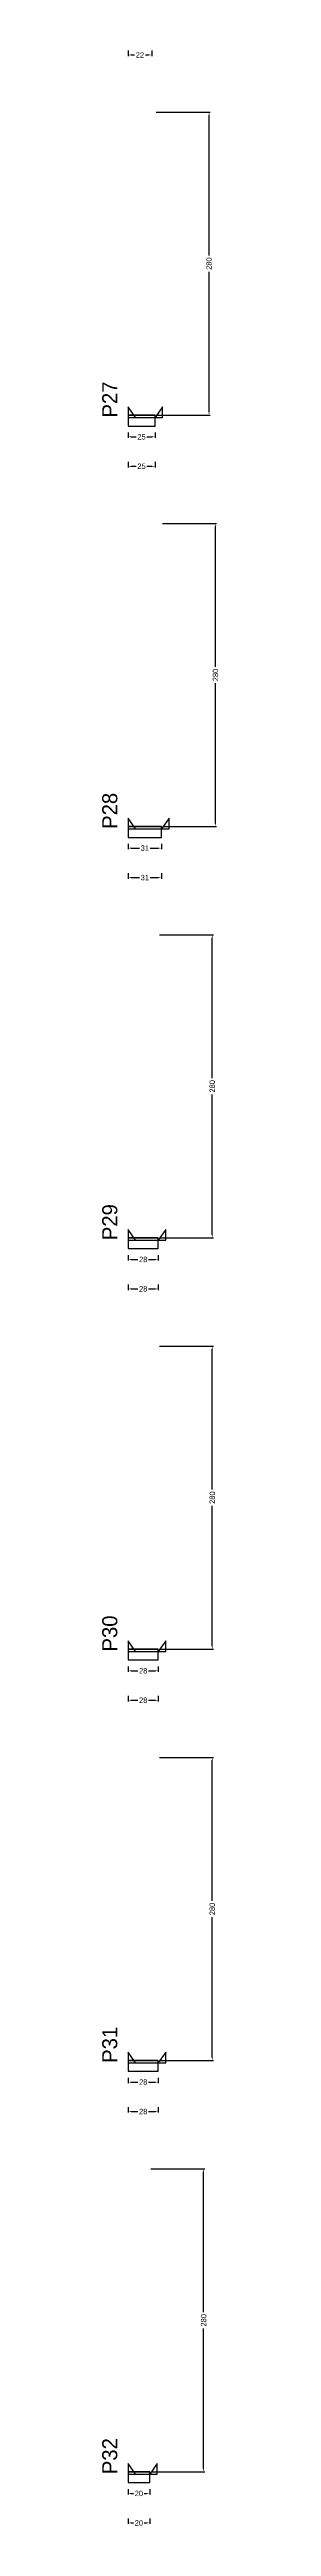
# Model space of a CAD drawing. Header units: centimetres. Extents: x -10500 to 4299, y -38766 to 295.
# Drawn here: x 3976 to 4084, y -11828 to -9540 of the extents above; entities that cross this region are included whole.
import ezdxf

# ---------------------------------------------------------------- set-up
doc = ezdxf.new("R2010")
doc.units = ezdxf.units.CM
for name, color, linetype in [('NOMENCLATURA', 7, 'Continuous'), ('SARR_2.2x10', 60, 'Continuous'), ('SARR_2.2x7', 40, 'Continuous')]:
    doc.layers.add(name, color=color, linetype=linetype)
doc.dimstyles.new('PAINEL-NOVA', dxfattribs={"dimtxt": 5, "dimasz": 3, "dimexe": 1, "dimexo": 1, "dimgap": 1, "dimtad": 1, "dimcen": 2.5, "dimazin": 3, "dimtfac": 1, "dimtmove": 0, "dimatfit": 3})

# ---------------------------------------------------------------- blocks, each defined once
blk = doc.blocks.new('_CLOSEDFILLED')
at = {"color": 0, "linetype": 'BYBLOCK'}
blk.add_solid([(-1, 0.16), (0, 0), (-1, -0.16)], dxfattribs=at)
blk = doc.blocks.new('*D740')
for p, q in [((4000, -9541), (4000, -9546)), ((4022, -9541), (4022, -9546)), ((4003, -9545), (4006, -9545)), ((4016, -9545), (4019, -9545))]:
    blk.add_line(p, q)
at = {"layer": 'Defpoints'}
for p in [(4000, -9540), (4022, -9540), (4000, -9545)]:
    blk.add_point(p, dxfattribs=at)
at = {"layer": 'SARR_2.2x10', "xscale": 3, "yscale": 3, "rotation": 180}
blk.add_blockref('_CLOSEDFILLED', (4000, -9545), dxfattribs=at)
at = {"layer": 'SARR_2.2x10', "xscale": 3, "yscale": 3}
blk.add_blockref('_CLOSEDFILLED', (4022, -9545), dxfattribs=at)
at = {"layer": 'SARR_2.2x10', "insert": (4011, -9545), "char_height": 5, "attachment_point": 5}
blk.add_mtext('22', dxfattribs=at)
blk = doc.blocks.new('*D761')
for p, q in [((4000, -9893.8), (4000, -9898.8)), ((4003, -9897.8), (4007.5, -9897.8)), ((4017.5, -9897.8), (4022, -9897.8)), ((4025, -9893.8), (4025, -9898.8))]:
    blk.add_line(p, q)
at = {"layer": 'Defpoints'}
for p in [(4000, -9892.8), (4000, -9897.8), (4025, -9892.8)]:
    blk.add_point(p, dxfattribs=at)
at = {"layer": 'SARR_2.2x10', "xscale": 3, "yscale": 3, "rotation": 180}
blk.add_blockref('_CLOSEDFILLED', (4000, -9897.8), dxfattribs=at)
at = {"layer": 'SARR_2.2x10', "xscale": 3, "yscale": 3}
blk.add_blockref('_CLOSEDFILLED', (4025, -9897.8), dxfattribs=at)
at = {"layer": 'SARR_2.2x10', "insert": (4012.5, -9897.8), "char_height": 5, "attachment_point": 5}
blk.add_mtext('25', dxfattribs=at)
blk = doc.blocks.new('*D762')
for p, q in [((4026, -9597.8), (4076, -9597.8)), ((4075, -9730.3), (4075, -9600.8)), ((4075, -9874.8), (4075, -9745.3)), ((4026, -9877.8), (4076, -9877.8))]:
    blk.add_line(p, q)
at = {"layer": 'Defpoints'}
for p in [(4025, -9597.8), (4025, -9877.8), (4075, -9877.8)]:
    blk.add_point(p, dxfattribs=at)
at = {"layer": 'SARR_2.2x10', "xscale": 3, "yscale": 3}
for p, rotation in [((4075, -9597.8), 90), ((4075, -9877.8), 270)]:
    blk.add_blockref('_CLOSEDFILLED', p, dxfattribs=dict(at, rotation=rotation))
at = {"layer": 'SARR_2.2x10', "insert": (4075, -9737.8), "char_height": 5, "attachment_point": 5, "rotation": 90}
blk.add_mtext('280', dxfattribs=at)
blk = doc.blocks.new('*D763')
for p, q in [((4026, -9597.8), (4076, -9597.8)), ((4075, -9730.3), (4075, -9600.8)), ((4075, -9874.8), (4075, -9745.3)), ((4026, -9877.8), (4076, -9877.8))]:
    blk.add_line(p, q)
at = {"layer": 'Defpoints'}
for p in [(4025, -9597.8), (4025, -9877.8), (4075, -9877.8)]:
    blk.add_point(p, dxfattribs=at)
at = {"layer": 'SARR_2.2x10', "xscale": 3, "yscale": 3}
for p, rotation in [((4075, -9597.8), 90), ((4075, -9877.8), 270)]:
    blk.add_blockref('_CLOSEDFILLED', p, dxfattribs=dict(at, rotation=rotation))
at = {"layer": 'SARR_2.2x10', "insert": (4075, -9737.8), "char_height": 5, "attachment_point": 5, "rotation": 90}
blk.add_mtext('280', dxfattribs=at)
blk = doc.blocks.new('*D764')
for p, q in [((4026, -9597.8), (4076, -9597.8)), ((4075, -9730.3), (4075, -9600.8)), ((4075, -9874.8), (4075, -9745.3)), ((4026, -9877.8), (4076, -9877.8))]:
    blk.add_line(p, q)
at = {"layer": 'Defpoints'}
for p in [(4025, -9597.8), (4025, -9877.8), (4075, -9877.8)]:
    blk.add_point(p, dxfattribs=at)
at = {"layer": 'SARR_2.2x10', "xscale": 3, "yscale": 3}
for p, rotation in [((4075, -9597.8), 90), ((4075, -9877.8), 270)]:
    blk.add_blockref('_CLOSEDFILLED', p, dxfattribs=dict(at, rotation=rotation))
at = {"layer": 'SARR_2.2x10', "insert": (4075, -9737.8), "char_height": 5, "attachment_point": 5, "rotation": 90}
blk.add_mtext('280', dxfattribs=at)
blk = doc.blocks.new('*D765')
for p, q in [((4026, -9597.8), (4076, -9597.8)), ((4075, -9730.3), (4075, -9600.8)), ((4075, -9874.8), (4075, -9745.3)), ((4026, -9877.8), (4076, -9877.8))]:
    blk.add_line(p, q)
at = {"layer": 'Defpoints'}
for p in [(4025, -9597.8), (4025, -9877.8), (4075, -9877.8)]:
    blk.add_point(p, dxfattribs=at)
at = {"layer": 'SARR_2.2x10', "xscale": 3, "yscale": 3}
for p, rotation in [((4075, -9597.8), 90), ((4075, -9877.8), 270)]:
    blk.add_blockref('_CLOSEDFILLED', p, dxfattribs=dict(at, rotation=rotation))
at = {"layer": 'SARR_2.2x10', "insert": (4075, -9737.8), "char_height": 5, "attachment_point": 5, "rotation": 90}
blk.add_mtext('280', dxfattribs=at)
blk = doc.blocks.new('*D766')
for p, q in [((4000, -9921), (4000, -9926)), ((4003, -9925), (4007.5, -9925)), ((4017.5, -9925), (4022, -9925)), ((4025, -9921), (4025, -9926))]:
    blk.add_line(p, q)
at = {"layer": 'Defpoints'}
for p in [(4000, -9920), (4000, -9925), (4025, -9920)]:
    blk.add_point(p, dxfattribs=at)
at = {"layer": 'SARR_2.2x10', "xscale": 3, "yscale": 3, "rotation": 180}
blk.add_blockref('_CLOSEDFILLED', (4000, -9925), dxfattribs=at)
at = {"layer": 'SARR_2.2x10', "xscale": 3, "yscale": 3}
blk.add_blockref('_CLOSEDFILLED', (4025, -9925), dxfattribs=at)
at = {"layer": 'SARR_2.2x10', "insert": (4012.5, -9925), "char_height": 5, "attachment_point": 5}
blk.add_mtext('25', dxfattribs=at)
blk = doc.blocks.new('GRA-E')
at = {"layer": 'SARR_2.2x7'}
blk.add_lwpolyline([(0, 0), (7, 0), (0, 10)], close=True, dxfattribs=at)
blk = doc.blocks.new('GRA-D')
at = {"layer": 'SARR_2.2x7'}
blk.add_lwpolyline([(0, 0), (7, 0), (7, 10)], close=True, dxfattribs=at)
blk = doc.blocks.new('*D787')
for p, q in [((4000, -10273.8), (4000, -10278.8)), ((4031, -10273.8), (4031, -10278.8)), ((4003, -10277.8), (4010.5, -10277.8)), ((4020.5, -10277.8), (4028, -10277.8))]:
    blk.add_line(p, q)
at = {"layer": 'Defpoints'}
for p in [(4000, -10272.8), (4031, -10272.8), (4000, -10277.8)]:
    blk.add_point(p, dxfattribs=at)
at = {"layer": 'SARR_2.2x10', "xscale": 3, "yscale": 3, "rotation": 180}
blk.add_blockref('_CLOSEDFILLED', (4000, -10277.8), dxfattribs=at)
at = {"layer": 'SARR_2.2x10', "xscale": 3, "yscale": 3}
blk.add_blockref('_CLOSEDFILLED', (4031, -10277.8), dxfattribs=at)
at = {"layer": 'SARR_2.2x10', "insert": (4015.5, -10277.8), "char_height": 5, "attachment_point": 5}
blk.add_mtext('31', dxfattribs=at)
blk = doc.blocks.new('*D788')
for p, q in [((4032, -9977.8), (4082, -9977.8)), ((4081, -10110.3), (4081, -9980.8)), ((4081, -10254.8), (4081, -10125.3)), ((4032, -10257.8), (4082, -10257.8))]:
    blk.add_line(p, q)
at = {"layer": 'Defpoints'}
for p in [(4031, -9977.8), (4031, -10257.8), (4081, -10257.8)]:
    blk.add_point(p, dxfattribs=at)
at = {"layer": 'SARR_2.2x10', "xscale": 3, "yscale": 3}
for p, rotation in [((4081, -9977.8), 90), ((4081, -10257.8), 270)]:
    blk.add_blockref('_CLOSEDFILLED', p, dxfattribs=dict(at, rotation=rotation))
at = {"layer": 'SARR_2.2x10', "insert": (4081, -10117.8), "char_height": 5, "attachment_point": 5, "rotation": 90}
blk.add_mtext('280', dxfattribs=at)
blk = doc.blocks.new('*D789')
for p, q in [((4032, -9977.8), (4082, -9977.8)), ((4081, -10110.3), (4081, -9980.8)), ((4081, -10254.8), (4081, -10125.3)), ((4032, -10257.8), (4082, -10257.8))]:
    blk.add_line(p, q)
at = {"layer": 'Defpoints'}
for p in [(4031, -9977.8), (4031, -10257.8), (4081, -10257.8)]:
    blk.add_point(p, dxfattribs=at)
at = {"layer": 'SARR_2.2x10', "xscale": 3, "yscale": 3}
for p, rotation in [((4081, -9977.8), 90), ((4081, -10257.8), 270)]:
    blk.add_blockref('_CLOSEDFILLED', p, dxfattribs=dict(at, rotation=rotation))
at = {"layer": 'SARR_2.2x10', "insert": (4081, -10117.8), "char_height": 5, "attachment_point": 5, "rotation": 90}
blk.add_mtext('280', dxfattribs=at)
blk = doc.blocks.new('*D790')
for p, q in [((4032, -9977.8), (4082, -9977.8)), ((4081, -10110.3), (4081, -9980.8)), ((4081, -10254.8), (4081, -10125.3)), ((4032, -10257.8), (4082, -10257.8))]:
    blk.add_line(p, q)
at = {"layer": 'Defpoints'}
for p in [(4031, -9977.8), (4031, -10257.8), (4081, -10257.8)]:
    blk.add_point(p, dxfattribs=at)
at = {"layer": 'SARR_2.2x10', "xscale": 3, "yscale": 3}
for p, rotation in [((4081, -9977.8), 90), ((4081, -10257.8), 270)]:
    blk.add_blockref('_CLOSEDFILLED', p, dxfattribs=dict(at, rotation=rotation))
at = {"layer": 'SARR_2.2x10', "insert": (4081, -10117.8), "char_height": 5, "attachment_point": 5, "rotation": 90}
blk.add_mtext('280', dxfattribs=at)
blk = doc.blocks.new('*D791')
for p, q in [((4032, -9977.8), (4082, -9977.8)), ((4081, -10110.3), (4081, -9980.8)), ((4081, -10254.8), (4081, -10125.3)), ((4032, -10257.8), (4082, -10257.8))]:
    blk.add_line(p, q)
at = {"layer": 'Defpoints'}
for p in [(4031, -9977.8), (4031, -10257.8), (4081, -10257.8)]:
    blk.add_point(p, dxfattribs=at)
at = {"layer": 'SARR_2.2x10', "xscale": 3, "yscale": 3}
for p, rotation in [((4081, -9977.8), 90), ((4081, -10257.8), 270)]:
    blk.add_blockref('_CLOSEDFILLED', p, dxfattribs=dict(at, rotation=rotation))
at = {"layer": 'SARR_2.2x10', "insert": (4081, -10117.8), "char_height": 5, "attachment_point": 5, "rotation": 90}
blk.add_mtext('280', dxfattribs=at)
blk = doc.blocks.new('*D792')
for p, q in [((4000, -10301), (4000, -10306)), ((4003, -10305), (4010.5, -10305)), ((4020.5, -10305), (4028, -10305)), ((4031, -10301), (4031, -10306))]:
    blk.add_line(p, q)
at = {"layer": 'Defpoints'}
for p in [(4000, -10300), (4000, -10305), (4031, -10300)]:
    blk.add_point(p, dxfattribs=at)
at = {"layer": 'SARR_2.2x10', "xscale": 3, "yscale": 3, "rotation": 180}
blk.add_blockref('_CLOSEDFILLED', (4000, -10305), dxfattribs=at)
at = {"layer": 'SARR_2.2x10', "xscale": 3, "yscale": 3}
blk.add_blockref('_CLOSEDFILLED', (4031, -10305), dxfattribs=at)
at = {"layer": 'SARR_2.2x10', "insert": (4015.5, -10305), "char_height": 5, "attachment_point": 5}
blk.add_mtext('31', dxfattribs=at)
blk = doc.blocks.new('*D813')
for p, q in [((4000, -10653.8), (4000, -10658.8)), ((4003, -10657.8), (4009, -10657.8)), ((4019, -10657.8), (4025, -10657.8)), ((4028, -10653.8), (4028, -10658.8))]:
    blk.add_line(p, q)
at = {"layer": 'Defpoints'}
for p in [(4000, -10652.8), (4000, -10657.8), (4028, -10652.8)]:
    blk.add_point(p, dxfattribs=at)
at = {"layer": 'SARR_2.2x10', "xscale": 3, "yscale": 3, "rotation": 180}
blk.add_blockref('_CLOSEDFILLED', (4000, -10657.8), dxfattribs=at)
at = {"layer": 'SARR_2.2x10', "xscale": 3, "yscale": 3}
blk.add_blockref('_CLOSEDFILLED', (4028, -10657.8), dxfattribs=at)
at = {"layer": 'SARR_2.2x10', "insert": (4014, -10657.8), "char_height": 5, "attachment_point": 5}
blk.add_mtext('28', dxfattribs=at)
blk = doc.blocks.new('*D814')
for p, q in [((4029, -10357.8), (4079, -10357.8)), ((4078, -10490.3), (4078, -10360.8)), ((4078, -10634.8), (4078, -10505.3)), ((4029, -10637.8), (4079, -10637.8))]:
    blk.add_line(p, q)
at = {"layer": 'Defpoints'}
for p in [(4028, -10357.8), (4028, -10637.8), (4078, -10637.8)]:
    blk.add_point(p, dxfattribs=at)
at = {"layer": 'SARR_2.2x10', "xscale": 3, "yscale": 3}
for p, rotation in [((4078, -10357.8), 90), ((4078, -10637.8), 270)]:
    blk.add_blockref('_CLOSEDFILLED', p, dxfattribs=dict(at, rotation=rotation))
at = {"layer": 'SARR_2.2x10', "insert": (4078, -10497.8), "char_height": 5, "attachment_point": 5, "rotation": 90}
blk.add_mtext('280', dxfattribs=at)
blk = doc.blocks.new('*D815')
for p, q in [((4029, -10357.8), (4079, -10357.8)), ((4078, -10490.3), (4078, -10360.8)), ((4078, -10634.8), (4078, -10505.3)), ((4029, -10637.8), (4079, -10637.8))]:
    blk.add_line(p, q)
at = {"layer": 'Defpoints'}
for p in [(4028, -10357.8), (4028, -10637.8), (4078, -10637.8)]:
    blk.add_point(p, dxfattribs=at)
at = {"layer": 'SARR_2.2x10', "xscale": 3, "yscale": 3}
for p, rotation in [((4078, -10357.8), 90), ((4078, -10637.8), 270)]:
    blk.add_blockref('_CLOSEDFILLED', p, dxfattribs=dict(at, rotation=rotation))
at = {"layer": 'SARR_2.2x10', "insert": (4078, -10497.8), "char_height": 5, "attachment_point": 5, "rotation": 90}
blk.add_mtext('280', dxfattribs=at)
blk = doc.blocks.new('*D816')
for p, q in [((4029, -10357.8), (4079, -10357.8)), ((4078, -10490.3), (4078, -10360.8)), ((4078, -10634.8), (4078, -10505.3)), ((4029, -10637.8), (4079, -10637.8))]:
    blk.add_line(p, q)
at = {"layer": 'Defpoints'}
for p in [(4028, -10357.8), (4028, -10637.8), (4078, -10637.8)]:
    blk.add_point(p, dxfattribs=at)
at = {"layer": 'SARR_2.2x10', "xscale": 3, "yscale": 3}
for p, rotation in [((4078, -10357.8), 90), ((4078, -10637.8), 270)]:
    blk.add_blockref('_CLOSEDFILLED', p, dxfattribs=dict(at, rotation=rotation))
at = {"layer": 'SARR_2.2x10', "insert": (4078, -10497.8), "char_height": 5, "attachment_point": 5, "rotation": 90}
blk.add_mtext('280', dxfattribs=at)
blk = doc.blocks.new('*D817')
for p, q in [((4029, -10357.8), (4079, -10357.8)), ((4078, -10490.3), (4078, -10360.8)), ((4078, -10634.8), (4078, -10505.3)), ((4029, -10637.8), (4079, -10637.8))]:
    blk.add_line(p, q)
at = {"layer": 'Defpoints'}
for p in [(4028, -10357.8), (4028, -10637.8), (4078, -10637.8)]:
    blk.add_point(p, dxfattribs=at)
at = {"layer": 'SARR_2.2x10', "xscale": 3, "yscale": 3}
for p, rotation in [((4078, -10357.8), 90), ((4078, -10637.8), 270)]:
    blk.add_blockref('_CLOSEDFILLED', p, dxfattribs=dict(at, rotation=rotation))
at = {"layer": 'SARR_2.2x10', "insert": (4078, -10497.8), "char_height": 5, "attachment_point": 5, "rotation": 90}
blk.add_mtext('280', dxfattribs=at)
blk = doc.blocks.new('*D818')
for p, q in [((4000, -10681), (4000, -10686)), ((4003, -10685), (4009, -10685)), ((4019, -10685), (4025, -10685)), ((4028, -10681), (4028, -10686))]:
    blk.add_line(p, q)
at = {"layer": 'Defpoints'}
for p in [(4000, -10680), (4000, -10685), (4028, -10680)]:
    blk.add_point(p, dxfattribs=at)
at = {"layer": 'SARR_2.2x10', "xscale": 3, "yscale": 3, "rotation": 180}
blk.add_blockref('_CLOSEDFILLED', (4000, -10685), dxfattribs=at)
at = {"layer": 'SARR_2.2x10', "xscale": 3, "yscale": 3}
blk.add_blockref('_CLOSEDFILLED', (4028, -10685), dxfattribs=at)
at = {"layer": 'SARR_2.2x10', "insert": (4014, -10685), "char_height": 5, "attachment_point": 5}
blk.add_mtext('28', dxfattribs=at)
blk = doc.blocks.new('*D839')
for p, q in [((4000, -11033.8), (4000, -11038.8)), ((4003, -11037.8), (4009, -11037.8)), ((4019, -11037.8), (4025, -11037.8)), ((4028, -11033.8), (4028, -11038.8))]:
    blk.add_line(p, q)
at = {"layer": 'Defpoints'}
for p in [(4000, -11032.8), (4000, -11037.8), (4028, -11032.8)]:
    blk.add_point(p, dxfattribs=at)
at = {"layer": 'SARR_2.2x10', "xscale": 3, "yscale": 3, "rotation": 180}
blk.add_blockref('_CLOSEDFILLED', (4000, -11037.8), dxfattribs=at)
at = {"layer": 'SARR_2.2x10', "xscale": 3, "yscale": 3}
blk.add_blockref('_CLOSEDFILLED', (4028, -11037.8), dxfattribs=at)
at = {"layer": 'SARR_2.2x10', "insert": (4014, -11037.8), "char_height": 5, "attachment_point": 5}
blk.add_mtext('28', dxfattribs=at)
blk = doc.blocks.new('*D840')
for p, q in [((4029, -10737.8), (4079, -10737.8)), ((4078, -10870.3), (4078, -10740.8)), ((4078, -11014.8), (4078, -10885.3)), ((4029, -11017.8), (4079, -11017.8))]:
    blk.add_line(p, q)
at = {"layer": 'Defpoints'}
for p in [(4028, -10737.8), (4028, -11017.8), (4078, -11017.8)]:
    blk.add_point(p, dxfattribs=at)
at = {"layer": 'SARR_2.2x10', "xscale": 3, "yscale": 3}
for p, rotation in [((4078, -10737.8), 90), ((4078, -11017.8), 270)]:
    blk.add_blockref('_CLOSEDFILLED', p, dxfattribs=dict(at, rotation=rotation))
at = {"layer": 'SARR_2.2x10', "insert": (4078, -10877.8), "char_height": 5, "attachment_point": 5, "rotation": 90}
blk.add_mtext('280', dxfattribs=at)
blk = doc.blocks.new('*D841')
for p, q in [((4029, -10737.8), (4079, -10737.8)), ((4078, -10870.3), (4078, -10740.8)), ((4078, -11014.8), (4078, -10885.3)), ((4029, -11017.8), (4079, -11017.8))]:
    blk.add_line(p, q)
at = {"layer": 'Defpoints'}
for p in [(4028, -10737.8), (4028, -11017.8), (4078, -11017.8)]:
    blk.add_point(p, dxfattribs=at)
at = {"layer": 'SARR_2.2x10', "xscale": 3, "yscale": 3}
for p, rotation in [((4078, -10737.8), 90), ((4078, -11017.8), 270)]:
    blk.add_blockref('_CLOSEDFILLED', p, dxfattribs=dict(at, rotation=rotation))
at = {"layer": 'SARR_2.2x10', "insert": (4078, -10877.8), "char_height": 5, "attachment_point": 5, "rotation": 90}
blk.add_mtext('280', dxfattribs=at)
blk = doc.blocks.new('*D842')
for p, q in [((4029, -10737.8), (4079, -10737.8)), ((4078, -10870.3), (4078, -10740.8)), ((4078, -11014.8), (4078, -10885.3)), ((4029, -11017.8), (4079, -11017.8))]:
    blk.add_line(p, q)
at = {"layer": 'Defpoints'}
for p in [(4028, -10737.8), (4028, -11017.8), (4078, -11017.8)]:
    blk.add_point(p, dxfattribs=at)
at = {"layer": 'SARR_2.2x10', "xscale": 3, "yscale": 3}
for p, rotation in [((4078, -10737.8), 90), ((4078, -11017.8), 270)]:
    blk.add_blockref('_CLOSEDFILLED', p, dxfattribs=dict(at, rotation=rotation))
at = {"layer": 'SARR_2.2x10', "insert": (4078, -10877.8), "char_height": 5, "attachment_point": 5, "rotation": 90}
blk.add_mtext('280', dxfattribs=at)
blk = doc.blocks.new('*D843')
for p, q in [((4029, -10737.8), (4079, -10737.8)), ((4078, -10870.3), (4078, -10740.8)), ((4078, -11014.8), (4078, -10885.3)), ((4029, -11017.8), (4079, -11017.8))]:
    blk.add_line(p, q)
at = {"layer": 'Defpoints'}
for p in [(4028, -10737.8), (4028, -11017.8), (4078, -11017.8)]:
    blk.add_point(p, dxfattribs=at)
at = {"layer": 'SARR_2.2x10', "xscale": 3, "yscale": 3}
for p, rotation in [((4078, -10737.8), 90), ((4078, -11017.8), 270)]:
    blk.add_blockref('_CLOSEDFILLED', p, dxfattribs=dict(at, rotation=rotation))
at = {"layer": 'SARR_2.2x10', "insert": (4078, -10877.8), "char_height": 5, "attachment_point": 5, "rotation": 90}
blk.add_mtext('280', dxfattribs=at)
blk = doc.blocks.new('*D844')
for p, q in [((4000, -11061), (4000, -11066)), ((4003, -11065), (4009, -11065)), ((4019, -11065), (4025, -11065)), ((4028, -11061), (4028, -11066))]:
    blk.add_line(p, q)
at = {"layer": 'Defpoints'}
for p in [(4000, -11060), (4000, -11065), (4028, -11060)]:
    blk.add_point(p, dxfattribs=at)
at = {"layer": 'SARR_2.2x10', "xscale": 3, "yscale": 3, "rotation": 180}
blk.add_blockref('_CLOSEDFILLED', (4000, -11065), dxfattribs=at)
at = {"layer": 'SARR_2.2x10', "xscale": 3, "yscale": 3}
blk.add_blockref('_CLOSEDFILLED', (4028, -11065), dxfattribs=at)
at = {"layer": 'SARR_2.2x10', "insert": (4014, -11065), "char_height": 5, "attachment_point": 5}
blk.add_mtext('28', dxfattribs=at)
blk = doc.blocks.new('*D865')
for p, q in [((4000, -11413.8), (4000, -11418.8)), ((4003, -11417.8), (4009, -11417.8)), ((4019, -11417.8), (4025, -11417.8)), ((4028, -11413.8), (4028, -11418.8))]:
    blk.add_line(p, q)
at = {"layer": 'Defpoints'}
for p in [(4000, -11412.8), (4000, -11417.8), (4028, -11412.8)]:
    blk.add_point(p, dxfattribs=at)
at = {"layer": 'SARR_2.2x10', "xscale": 3, "yscale": 3, "rotation": 180}
blk.add_blockref('_CLOSEDFILLED', (4000, -11417.8), dxfattribs=at)
at = {"layer": 'SARR_2.2x10', "xscale": 3, "yscale": 3}
blk.add_blockref('_CLOSEDFILLED', (4028, -11417.8), dxfattribs=at)
at = {"layer": 'SARR_2.2x10', "insert": (4014, -11417.8), "char_height": 5, "attachment_point": 5}
blk.add_mtext('28', dxfattribs=at)
blk = doc.blocks.new('*D866')
for p, q in [((4029, -11117.8), (4079, -11117.8)), ((4078, -11250.3), (4078, -11120.8)), ((4078, -11394.8), (4078, -11265.3)), ((4029, -11397.8), (4079, -11397.8))]:
    blk.add_line(p, q)
at = {"layer": 'Defpoints'}
for p in [(4028, -11117.8), (4028, -11397.8), (4078, -11397.8)]:
    blk.add_point(p, dxfattribs=at)
at = {"layer": 'SARR_2.2x10', "xscale": 3, "yscale": 3}
for p, rotation in [((4078, -11117.8), 90), ((4078, -11397.8), 270)]:
    blk.add_blockref('_CLOSEDFILLED', p, dxfattribs=dict(at, rotation=rotation))
at = {"layer": 'SARR_2.2x10', "insert": (4078, -11257.8), "char_height": 5, "attachment_point": 5, "rotation": 90}
blk.add_mtext('280', dxfattribs=at)
blk = doc.blocks.new('*D867')
for p, q in [((4029, -11117.8), (4079, -11117.8)), ((4078, -11250.3), (4078, -11120.8)), ((4078, -11394.8), (4078, -11265.3)), ((4029, -11397.8), (4079, -11397.8))]:
    blk.add_line(p, q)
at = {"layer": 'Defpoints'}
for p in [(4028, -11117.8), (4028, -11397.8), (4078, -11397.8)]:
    blk.add_point(p, dxfattribs=at)
at = {"layer": 'SARR_2.2x10', "xscale": 3, "yscale": 3}
for p, rotation in [((4078, -11117.8), 90), ((4078, -11397.8), 270)]:
    blk.add_blockref('_CLOSEDFILLED', p, dxfattribs=dict(at, rotation=rotation))
at = {"layer": 'SARR_2.2x10', "insert": (4078, -11257.8), "char_height": 5, "attachment_point": 5, "rotation": 90}
blk.add_mtext('280', dxfattribs=at)
blk = doc.blocks.new('*D868')
for p, q in [((4029, -11117.8), (4079, -11117.8)), ((4078, -11250.3), (4078, -11120.8)), ((4078, -11394.8), (4078, -11265.3)), ((4029, -11397.8), (4079, -11397.8))]:
    blk.add_line(p, q)
at = {"layer": 'Defpoints'}
for p in [(4028, -11117.8), (4028, -11397.8), (4078, -11397.8)]:
    blk.add_point(p, dxfattribs=at)
at = {"layer": 'SARR_2.2x10', "xscale": 3, "yscale": 3}
for p, rotation in [((4078, -11117.8), 90), ((4078, -11397.8), 270)]:
    blk.add_blockref('_CLOSEDFILLED', p, dxfattribs=dict(at, rotation=rotation))
at = {"layer": 'SARR_2.2x10', "insert": (4078, -11257.8), "char_height": 5, "attachment_point": 5, "rotation": 90}
blk.add_mtext('280', dxfattribs=at)
blk = doc.blocks.new('*D869')
for p, q in [((4029, -11117.8), (4079, -11117.8)), ((4078, -11250.3), (4078, -11120.8)), ((4078, -11394.8), (4078, -11265.3)), ((4029, -11397.8), (4079, -11397.8))]:
    blk.add_line(p, q)
at = {"layer": 'Defpoints'}
for p in [(4028, -11117.8), (4028, -11397.8), (4078, -11397.8)]:
    blk.add_point(p, dxfattribs=at)
at = {"layer": 'SARR_2.2x10', "xscale": 3, "yscale": 3}
for p, rotation in [((4078, -11117.8), 90), ((4078, -11397.8), 270)]:
    blk.add_blockref('_CLOSEDFILLED', p, dxfattribs=dict(at, rotation=rotation))
at = {"layer": 'SARR_2.2x10', "insert": (4078, -11257.8), "char_height": 5, "attachment_point": 5, "rotation": 90}
blk.add_mtext('280', dxfattribs=at)
blk = doc.blocks.new('*D870')
for p, q in [((4000, -11441), (4000, -11446)), ((4028, -11441), (4028, -11446)), ((4003, -11445), (4009, -11445)), ((4019, -11445), (4025, -11445))]:
    blk.add_line(p, q)
at = {"layer": 'Defpoints'}
for p in [(4000, -11440), (4028, -11440), (4000, -11445)]:
    blk.add_point(p, dxfattribs=at)
at = {"layer": 'SARR_2.2x10', "xscale": 3, "yscale": 3, "rotation": 180}
blk.add_blockref('_CLOSEDFILLED', (4000, -11445), dxfattribs=at)
at = {"layer": 'SARR_2.2x10', "xscale": 3, "yscale": 3}
blk.add_blockref('_CLOSEDFILLED', (4028, -11445), dxfattribs=at)
at = {"layer": 'SARR_2.2x10', "insert": (4014, -11445), "char_height": 5, "attachment_point": 5}
blk.add_mtext('28', dxfattribs=at)
blk = doc.blocks.new('*D891')
for p, q in [((4000, -11793.8), (4000, -11798.8)), ((4003, -11797.8), (4005, -11797.8)), ((4015, -11797.8), (4017, -11797.8)), ((4020, -11793.8), (4020, -11798.8))]:
    blk.add_line(p, q)
at = {"layer": 'Defpoints'}
for p in [(4000, -11792.8), (4000, -11797.8), (4020, -11792.8)]:
    blk.add_point(p, dxfattribs=at)
at = {"layer": 'SARR_2.2x10', "xscale": 3, "yscale": 3, "rotation": 180}
blk.add_blockref('_CLOSEDFILLED', (4000, -11797.8), dxfattribs=at)
at = {"layer": 'SARR_2.2x10', "xscale": 3, "yscale": 3}
blk.add_blockref('_CLOSEDFILLED', (4020, -11797.8), dxfattribs=at)
at = {"layer": 'SARR_2.2x10', "insert": (4010, -11797.8), "char_height": 5, "attachment_point": 5}
blk.add_mtext('20', dxfattribs=at)
blk = doc.blocks.new('*D892')
for p, q in [((4021, -11497.8), (4071, -11497.8)), ((4070, -11630.3), (4070, -11500.8)), ((4070, -11774.8), (4070, -11645.3)), ((4021, -11777.8), (4071, -11777.8))]:
    blk.add_line(p, q)
at = {"layer": 'Defpoints'}
for p in [(4020, -11497.8), (4020, -11777.8), (4070, -11777.8)]:
    blk.add_point(p, dxfattribs=at)
at = {"layer": 'SARR_2.2x10', "xscale": 3, "yscale": 3}
for p, rotation in [((4070, -11497.8), 90), ((4070, -11777.8), 270)]:
    blk.add_blockref('_CLOSEDFILLED', p, dxfattribs=dict(at, rotation=rotation))
at = {"layer": 'SARR_2.2x10', "insert": (4070, -11637.8), "char_height": 5, "attachment_point": 5, "rotation": 90}
blk.add_mtext('280', dxfattribs=at)
blk = doc.blocks.new('*D893')
for p, q in [((4021, -11497.8), (4071, -11497.8)), ((4070, -11630.3), (4070, -11500.8)), ((4070, -11774.8), (4070, -11645.3)), ((4021, -11777.8), (4071, -11777.8))]:
    blk.add_line(p, q)
at = {"layer": 'Defpoints'}
for p in [(4020, -11497.8), (4020, -11777.8), (4070, -11777.8)]:
    blk.add_point(p, dxfattribs=at)
at = {"layer": 'SARR_2.2x10', "xscale": 3, "yscale": 3}
for p, rotation in [((4070, -11497.8), 90), ((4070, -11777.8), 270)]:
    blk.add_blockref('_CLOSEDFILLED', p, dxfattribs=dict(at, rotation=rotation))
at = {"layer": 'SARR_2.2x10', "insert": (4070, -11637.8), "char_height": 5, "attachment_point": 5, "rotation": 90}
blk.add_mtext('280', dxfattribs=at)
blk = doc.blocks.new('*D894')
for p, q in [((4021, -11497.8), (4071, -11497.8)), ((4070, -11630.3), (4070, -11500.8)), ((4070, -11774.8), (4070, -11645.3)), ((4021, -11777.8), (4071, -11777.8))]:
    blk.add_line(p, q)
at = {"layer": 'Defpoints'}
for p in [(4020, -11497.8), (4020, -11777.8), (4070, -11777.8)]:
    blk.add_point(p, dxfattribs=at)
at = {"layer": 'SARR_2.2x10', "xscale": 3, "yscale": 3}
for p, rotation in [((4070, -11497.8), 90), ((4070, -11777.8), 270)]:
    blk.add_blockref('_CLOSEDFILLED', p, dxfattribs=dict(at, rotation=rotation))
at = {"layer": 'SARR_2.2x10', "insert": (4070, -11637.8), "char_height": 5, "attachment_point": 5, "rotation": 90}
blk.add_mtext('280', dxfattribs=at)
blk = doc.blocks.new('*D895')
for p, q in [((4021, -11497.8), (4071, -11497.8)), ((4070, -11630.3), (4070, -11500.8)), ((4070, -11774.8), (4070, -11645.3)), ((4021, -11777.8), (4071, -11777.8))]:
    blk.add_line(p, q)
at = {"layer": 'Defpoints'}
for p in [(4020, -11497.8), (4020, -11777.8), (4070, -11777.8)]:
    blk.add_point(p, dxfattribs=at)
at = {"layer": 'SARR_2.2x10', "xscale": 3, "yscale": 3}
for p, rotation in [((4070, -11497.8), 90), ((4070, -11777.8), 270)]:
    blk.add_blockref('_CLOSEDFILLED', p, dxfattribs=dict(at, rotation=rotation))
at = {"layer": 'SARR_2.2x10', "insert": (4070, -11637.8), "char_height": 5, "attachment_point": 5, "rotation": 90}
blk.add_mtext('280', dxfattribs=at)
blk = doc.blocks.new('*D896')
for p, q in [((4000, -11821), (4000, -11826)), ((4003, -11825), (4005, -11825)), ((4015, -11825), (4017, -11825)), ((4020, -11821), (4020, -11826))]:
    blk.add_line(p, q)
at = {"layer": 'Defpoints'}
for p in [(4000, -11820), (4000, -11825), (4020, -11820)]:
    blk.add_point(p, dxfattribs=at)
at = {"layer": 'SARR_2.2x10', "xscale": 3, "yscale": 3, "rotation": 180}
blk.add_blockref('_CLOSEDFILLED', (4000, -11825), dxfattribs=at)
at = {"layer": 'SARR_2.2x10', "xscale": 3, "yscale": 3}
blk.add_blockref('_CLOSEDFILLED', (4020, -11825), dxfattribs=at)
at = {"layer": 'SARR_2.2x10', "insert": (4010, -11825), "char_height": 5, "attachment_point": 5}
blk.add_mtext('20', dxfattribs=at)

msp = doc.modelspace()

# ---------------------------------------------------------------- linework, layer by layer
at = {"layer": 'SARR_2.2x10'}
for p, q in [((4025, -9877.8), (4000, -9877.8)), ((4000, -9877.8), (4000, -9887.8)), ((4025, -9887.8), (4025, -9877.8)), ((4000, -9887.8), (4025, -9887.8)), ((4031, -10257.8), (4000, -10257.8)), ((4000, -10257.8), (4000, -10267.8)), ((4000, -10267.8), (4031, -10267.8)), ((4031, -10267.8), (4031, -10257.8)), ((4028, -10637.8), (4000, -10637.8)), ((4000, -10637.8), (4000, -10647.8)), ((4028, -10647.8), (4028, -10637.8)), ((4000, -10647.8), (4028, -10647.8)), ((4028, -11017.8), (4000, -11017.8)), ((4000, -11017.8), (4000, -11027.8)), ((4000, -11027.8), (4028, -11027.8)), ((4028, -11027.8), (4028, -11017.8)), ((4028, -11397.8), (4000, -11397.8)), ((4000, -11397.8), (4000, -11407.8)), ((4000, -11407.8), (4028, -11407.8)), ((4028, -11407.8), (4028, -11397.8)), ((4020, -11777.8), (4000, -11777.8)), ((4000, -11777.8), (4000, -11787.8)), ((4020, -11787.8), (4020, -11777.8)), ((4000, -11787.8), (4020, -11787.8))]:
    msp.add_line(p, q, dxfattribs=at)
at = {"layer": 'SARR_2.2x7'}
for p, q in [((4025, -9877.8), (4000, -9877.8)), ((4000, -9877.8), (4000, -9880)), ((4000, -9877.8), (4007, -9877.8)), ((4000, -9877.8), (4007, -9877.8)), ((4000, -9877.8), (4007, -9877.8)), ((4000, -9877.8), (4007, -9877.8)), ((4000, -9880), (4025, -9880)), ((4007, -9877.8), (4025, -9877.8)), ((4007, -9877.8), (4025, -9877.8)), ((4007, -9877.8), (4025, -9877.8)), ((4007, -9877.8), (4025, -9877.8)), ((4025, -9880), (4025, -9877.8)), ((4031, -10257.8), (4000, -10257.8)), ((4000, -10257.8), (4000, -10260)), ((4000, -10257.8), (4007, -10257.8)), ((4000, -10257.8), (4007, -10257.8)), ((4000, -10257.8), (4007, -10257.8)), ((4000, -10257.8), (4007, -10257.8)), ((4000, -10260), (4031, -10260)), ((4007, -10257.8), (4031, -10257.8)), ((4007, -10257.8), (4031, -10257.8)), ((4007, -10257.8), (4031, -10257.8)), ((4007, -10257.8), (4031, -10257.8)), ((4031, -10260), (4031, -10257.8)), ((4028, -10637.8), (4000, -10637.8)), ((4000, -10637.8), (4000, -10640)), ((4000, -10637.8), (4007, -10637.8)), ((4000, -10637.8), (4007, -10637.8)), ((4000, -10637.8), (4007, -10637.8)), ((4000, -10637.8), (4007, -10637.8)), ((4000, -10640), (4028, -10640)), ((4007, -10637.8), (4028, -10637.8)), ((4007, -10637.8), (4028, -10637.8)), ((4007, -10637.8), (4028, -10637.8)), ((4007, -10637.8), (4028, -10637.8)), ((4028, -10640), (4028, -10637.8)), ((4028, -11017.8), (4000, -11017.8)), ((4000, -11017.8), (4000, -11020)), ((4000, -11017.8), (4007, -11017.8)), ((4000, -11017.8), (4007, -11017.8)), ((4000, -11017.8), (4007, -11017.8)), ((4000, -11017.8), (4007, -11017.8)), ((4000, -11020), (4028, -11020)), ((4007, -11017.8), (4028, -11017.8)), ((4007, -11017.8), (4028, -11017.8)), ((4007, -11017.8), (4028, -11017.8)), ((4007, -11017.8), (4028, -11017.8)), ((4028, -11020), (4028, -11017.8)), ((4028, -11397.8), (4000, -11397.8)), ((4000, -11397.8), (4000, -11400)), ((4000, -11397.8), (4007, -11397.8)), ((4000, -11397.8), (4007, -11397.8)), ((4000, -11397.8), (4007, -11397.8)), ((4000, -11397.8), (4007, -11397.8)), ((4000, -11400), (4028, -11400)), ((4007, -11397.8), (4028, -11397.8)), ((4007, -11397.8), (4028, -11397.8)), ((4007, -11397.8), (4028, -11397.8)), ((4007, -11397.8), (4028, -11397.8)), ((4028, -11400), (4028, -11397.8)), ((4020, -11777.8), (4000, -11777.8)), ((4000, -11777.8), (4000, -11780)), ((4000, -11777.8), (4007, -11777.8)), ((4000, -11777.8), (4007, -11777.8)), ((4000, -11777.8), (4007, -11777.8)), ((4000, -11777.8), (4007, -11777.8)), ((4000, -11780), (4020, -11780)), ((4007, -11777.8), (4020, -11777.8)), ((4007, -11777.8), (4020, -11777.8)), ((4007, -11777.8), (4020, -11777.8)), ((4007, -11777.8), (4020, -11777.8)), ((4020, -11780), (4020, -11777.8))]:
    msp.add_line(p, q, dxfattribs=at)

# ---------------------------------------------------------------- block references
for name, p in [('GRA-E', (4000, -9880)), ('GRA-D', (4025, -9880)), ('GRA-E', (4000, -10260)), ('GRA-D', (4031, -10260)), ('GRA-E', (4000, -10640)), ('GRA-D', (4028, -10640)), ('GRA-E', (4000, -11020)), ('GRA-D', (4028, -11020)), ('GRA-E', (4000, -11400)), ('GRA-D', (4028, -11400)), ('GRA-E', (4000, -11780)), ('GRA-D', (4020, -11780))]:
    msp.add_blockref(name, p, dxfattribs=at)

# ---------------------------------------------------------------- texts
at = {"layer": 'NOMENCLATURA'}
for s, p in [('P27', (3990, -9880)), ('P28', (3990, -10260)), ('P29', (3990, -10640)), ('P30', (3990, -11020)), ('P31', (3990, -11400)), ('P32', (3990, -11780))]:
    msp.add_text(s, height=14, rotation=90, dxfattribs=at).set_placement(p)

# ---------------------------------------------------------------- dimensions: what is measured, and where the dimension line sits
at = {"layer": 'SARR_2.2x10'}
for base, p1, p2, picture, middle in [((4000, -9545), (4000, -9540), (4022, -9540), '*D740', (4011, -9545)), ((4000, -9897.8), (4000, -9892.8), (4025, -9892.8), '*D761', (4012.5, -9897.8)), ((4000, -9925), (4000, -9920), (4025, -9920), '*D766', (4012.5, -9925)), ((4000, -10277.8), (4000, -10272.8), (4031, -10272.8), '*D787', (4015.5, -10277.8)), ((4000, -10305), (4000, -10300), (4031, -10300), '*D792', (4015.5, -10305)), ((4000, -10657.8), (4000, -10652.8), (4028, -10652.8), '*D813', (4014, -10657.8)), ((4000, -10685), (4000, -10680), (4028, -10680), '*D818', (4014, -10685)), ((4000, -11037.8), (4000, -11032.8), (4028, -11032.8), '*D839', (4014, -11037.8)), ((4000, -11065), (4000, -11060), (4028, -11060), '*D844', (4014, -11065)), ((4000, -11417.8), (4000, -11412.8), (4028, -11412.8), '*D865', (4014, -11417.8)), ((4000, -11445), (4000, -11440), (4028, -11440), '*D870', (4014, -11445)), ((4000, -11797.8), (4000, -11792.8), (4020, -11792.8), '*D891', (4010, -11797.8)), ((4000, -11825), (4000, -11820), (4020, -11820), '*D896', (4010, -11825))]:
    dim = msp.add_linear_dim(base=base, p1=p1, p2=p2, dimstyle='PAINEL-NOVA', dxfattribs=at)
    dim.commit()
    dim.dimension.update_dxf_attribs({"geometry": picture, "text_midpoint": middle})
for base, p1, p2, picture, middle in [((4075, -9877.8), (4025, -9877.8), (4025, -9597.8), '*D762', (4075, -9737.8)), ((4075, -9877.8), (4025, -9877.8), (4025, -9597.8), '*D763', (4075, -9737.8)), ((4075, -9877.8), (4025, -9877.8), (4025, -9597.8), '*D764', (4075, -9737.8)), ((4075, -9877.8), (4025, -9877.8), (4025, -9597.8), '*D765', (4075, -9737.8)), ((4081, -10257.8), (4031, -10257.8), (4031, -9977.8), '*D788', (4081, -10117.8)), ((4081, -10257.8), (4031, -10257.8), (4031, -9977.8), '*D789', (4081, -10117.8)), ((4081, -10257.8), (4031, -10257.8), (4031, -9977.8), '*D790', (4081, -10117.8)), ((4081, -10257.8), (4031, -10257.8), (4031, -9977.8), '*D791', (4081, -10117.8)), ((4078, -10637.8), (4028, -10637.8), (4028, -10357.8), '*D814', (4078, -10497.8)), ((4078, -10637.8), (4028, -10637.8), (4028, -10357.8), '*D815', (4078, -10497.8)), ((4078, -10637.8), (4028, -10637.8), (4028, -10357.8), '*D816', (4078, -10497.8)), ((4078, -10637.8), (4028, -10637.8), (4028, -10357.8), '*D817', (4078, -10497.8)), ((4078, -11017.8), (4028, -11017.8), (4028, -10737.8), '*D840', (4078, -10877.8)), ((4078, -11017.8), (4028, -11017.8), (4028, -10737.8), '*D841', (4078, -10877.8)), ((4078, -11017.8), (4028, -11017.8), (4028, -10737.8), '*D842', (4078, -10877.8)), ((4078, -11017.8), (4028, -11017.8), (4028, -10737.8), '*D843', (4078, -10877.8)), ((4078, -11397.8), (4028, -11397.8), (4028, -11117.8), '*D866', (4078, -11257.8)), ((4078, -11397.8), (4028, -11397.8), (4028, -11117.8), '*D867', (4078, -11257.8)), ((4078, -11397.8), (4028, -11397.8), (4028, -11117.8), '*D868', (4078, -11257.8)), ((4078, -11397.8), (4028, -11397.8), (4028, -11117.8), '*D869', (4078, -11257.8)), ((4070, -11777.8), (4020, -11777.8), (4020, -11497.8), '*D892', (4070, -11637.8)), ((4070, -11777.8), (4020, -11777.8), (4020, -11497.8), '*D893', (4070, -11637.8)), ((4070, -11777.8), (4020, -11777.8), (4020, -11497.8), '*D894', (4070, -11637.8)), ((4070, -11777.8), (4020, -11777.8), (4020, -11497.8), '*D895', (4070, -11637.8))]:
    dim = msp.add_linear_dim(base=base, p1=p1, p2=p2, angle=90, dimstyle='PAINEL-NOVA', dxfattribs=at)
    dim.commit()
    dim.dimension.update_dxf_attribs({"geometry": picture, "text_midpoint": middle})

doc.saveas('drawing.dxf')
